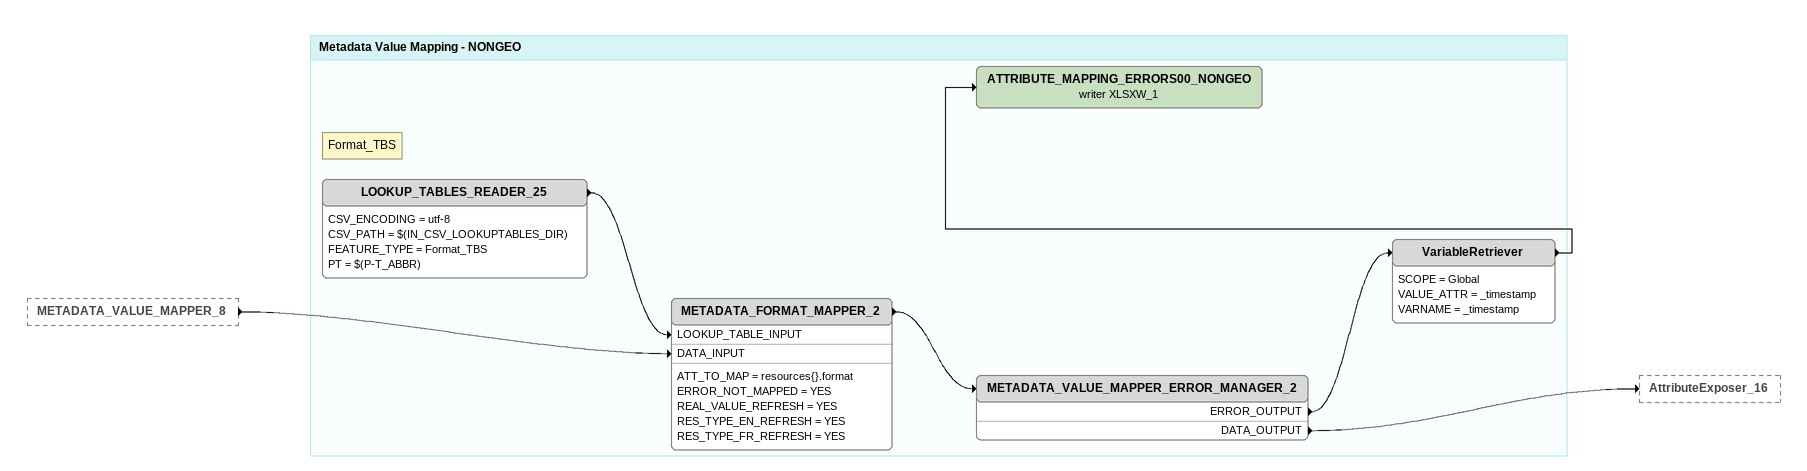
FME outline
METADATA_VALUE_MAPPER_8 [outside]
    -> METADATA_FORMAT_MAPPER_2 [DATA_INPUT]

Bookmark: Metadata Value Mapping - NONGEO
Note: Format_TBS
LOOKUP_TABLES_READER_25
    CSV_ENCODING = utf-8
    CSV_PATH = $(IN_CSV_LOOKUPTABLES_DIR)
    FEATURE_TYPE = Format_TBS
    PT = $(P-T_ABBR)
    -> METADATA_FORMAT_MAPPER_2 [LOOKUP_TABLE_INPUT]
METADATA_FORMAT_MAPPER_2
    ATT_TO_MAP = resources{}.format
    ERROR_NOT_MAPPED = YES
    REAL_VALUE_REFRESH = YES
    RES_TYPE_EN_REFRESH = YES
    RES_TYPE_FR_REFRESH = YES
    -> METADATA_VALUE_MAPPER_ERROR_MANAGER_2
METADATA_VALUE_MAPPER_ERROR_MANAGER_2
    ERROR_OUTPUT -> VariableRetriever
    DATA_OUTPUT -> AttributeExposer_16
VariableRetriever
    SCOPE = Global
    VALUE_ATTR = _timestamp
    VARNAME = _timestamp
    -> ATTRIBUTE_MAPPING_ERRORS00_NONGEO (writer XLSXW_1)
ATTRIBUTE_MAPPING_ERRORS00_NONGEO (writer XLSXW_1)
